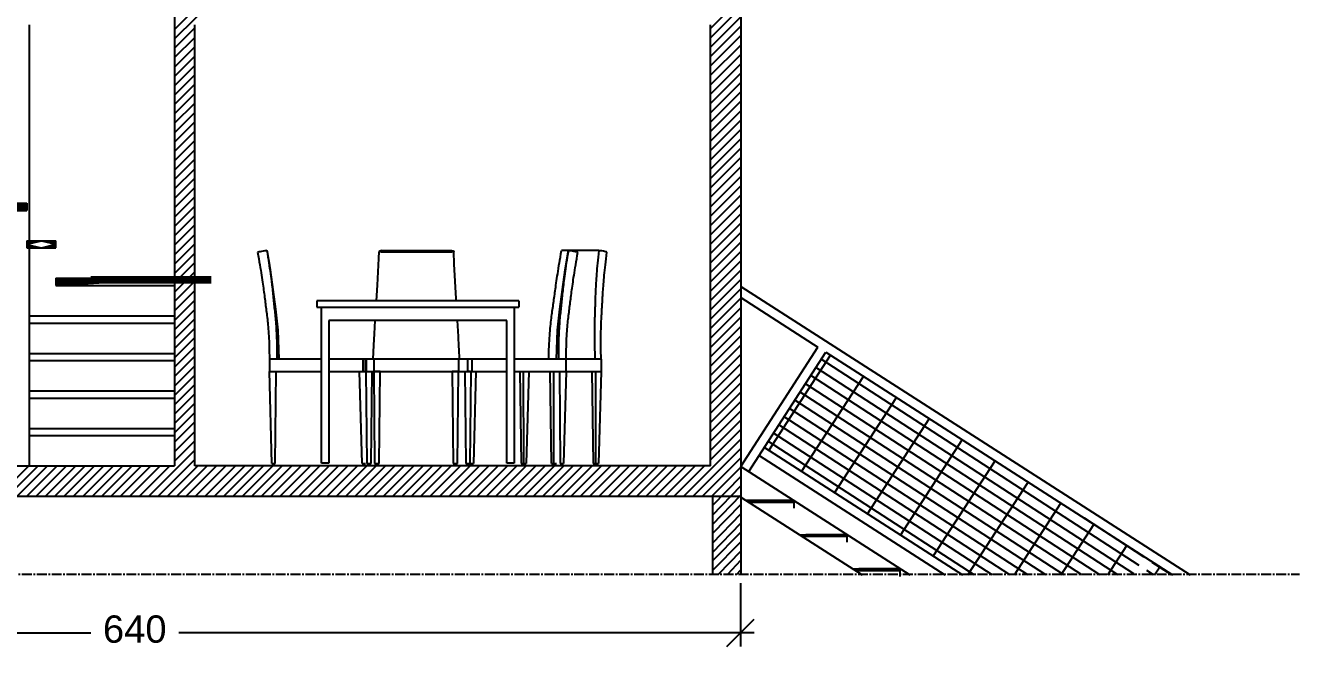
# Model space of a CAD drawing. Header units: inches. Extents: x 1683361338 to 1683364737, y 2652218797 to 2652228464.
# Drawn here: x 1683363810 to 1683364482, y 2652226541 to 2652226870 of the extents above; entities that cross this region are included whole.
import ezdxf

# ---------------------------------------------------------------- set-up
doc = ezdxf.new("R2010")
doc.units = ezdxf.units.IN
doc.header["$MEASUREMENT"] = 0
doc.linetypes.add('CENTER2', pattern=[1.125, 0.75, -0.125, 0.125, -0.125])
doc.layers.get('DEFPOINTS').update_dxf_attribs({"color": 210})
for name, color, linetype in [('A-ANNO-DIMS', 1, 'Continuous'), ('A-FLOR-STRS', 4, 'Continuous'), ('A-FURN', 5, 'Continuous'), ('A-SECT-MCUT', 7, 'Continuous'), ('A-WALL-FULL-INTR', 7, 'Continuous'), ('G-ANNO-NPLT', 210, 'Continuous'), ('scale prospetto', 122, 'Continuous')]:
    doc.layers.add(name, color=color, linetype=linetype)
doc.styles.add('ARIAL', font='Arial.ttf')
doc.dimstyles.new('TICK_36', dxfattribs={"dimtxt": 3.6, "dimasz": 3.6, "dimexe": 1.8, "dimexo": 1.2, "dimgap": 1.8, "dimtad": 0, "dimdec": 0, "dimzin": 0, "dimdsep": 46, "dimtxsty": 'ARIAL', "dimblk": 'OBLIQUE', "dimcen": 1.8, "dimdle": 1.8, "dimclrd": 256, "dimclrt": 256, "dimadec": 0, "dimazin": 0, "dimtfac": 1, "dimtdec": 0, "dimtmove": 1, "dimatfit": 3, "dimldrblk": 'OPEN90', "dimfxl": 1, "dimtfill": 1, "dimtolj": 1, "dimtzin": 0, "dimarcsym": 0})
pattern_1 = [(45, (0, 0), (-0.08838834764831845, 0.08838834764831845), [])]

# ---------------------------------------------------------------- blocks, each defined once
blk = doc.blocks.new('_Oblique')
at = {"color": 0, "linetype": 'ByBlock', "lineweight": -2}
blk.add_line((-0.5, -0.5), (0.5, 0.5), dxfattribs=at)
blk = doc.blocks.new('*D204')
at = {"layer": 'A-ANNO-DIMS', "color": 0, "lineweight": -2, "ltscale": 5, "transparency": 16777216}
for p, q in [((1683363547.032243, 2652226576.019233), (1683363547.032243, 2652226542.644754)), ((1683364187.05403, 2652226576.019232), (1683364187.05403, 2652226542.644754))]:
    blk.add_line(p, q, dxfattribs=at)
at = {"layer": 'A-ANNO-DIMS', "lineweight": -2, "ltscale": 5, "transparency": 16777216}
for p, q in [((1683363539.832243, 2652226549.844754), (1683363844.383092, 2652226549.844754)), ((1683364194.25403, 2652226549.844754), (1683363890.80492, 2652226549.844754))]:
    blk.add_line(p, q, dxfattribs=at)
at = {"layer": 'DEFPOINTS', "color": 0, "ltscale": 5, "transparency": 16777216}
for p in [(1683363547.032243, 2652226580.819233), (1683364187.05403, 2652226580.819232), (1683364187.05403, 2652226549.844754)]:
    blk.add_point(p, dxfattribs=at)
at = {"layer": 'A-ANNO-DIMS', "lineweight": -2, "ltscale": 5, "transparency": 16777216, "xscale": 14.4, "yscale": 14.4, "zscale": 14.4, "rotation": 180}
blk.add_blockref('_Oblique', (1683363547.032243, 2652226549.844754), dxfattribs=at)
at = {"layer": 'A-ANNO-DIMS', "lineweight": -2, "ltscale": 5, "transparency": 16777216, "xscale": 14.4, "yscale": 14.4, "zscale": 14.4}
blk.add_blockref('_Oblique', (1683364187.05403, 2652226549.844754), dxfattribs=at)
at = {"layer": 'A-ANNO-DIMS', "lineweight": 25, "ltscale": 5, "transparency": 16777216, "insert": (1683363867.594006, 2652226551.746066), "char_height": 14.4, "attachment_point": 5, "style": 'ARIAL', "bg_fill": 3, "box_fill_scale": 1.25, "bg_fill_color": 256, "bg_fill_true_color": 13158600, "bg_fill_transparency": 0}
blk.add_mtext('\\A1;640', dxfattribs=at)
blk = doc.blocks.new('_Open90')
at = {"color": 0, "linetype": 'ByBlock', "lineweight": -2}
for p, q in [((-0.5, 0.5), (0, 0)), ((0, 0), (-1, 0)), ((0, 0), (-0.5, -0.5))]:
    blk.add_line(p, q, dxfattribs=at)
blk = doc.blocks.new('fbdfbdf')
at = {"layer": 'scale prospetto', "linetype": 'Continuous'}
h = blk.add_hatch(dxfattribs=at)
h.set_pattern_fill('GRATE', color=256, scale=6.5, angle=123, style=0)
h.set_pattern_definition([(213, (1683392255.070795, 2652221100.063498), (2.809997021280652, -4.327015961493424), []), (302.9999999999999, (1683392255.070795, 2652221100.063498), (17.3080638459737, 11.23998808512261), [])])
h.paths.add_polyline_path([(1683362095.310606, 2652226580.819232), (1683362185.224155, 2652226580.819232), (1683362289.68768, 2652226647.974355), (1683362257.289835, 2652226698.371002), (1683362089.205172, 2652226590.316576)])
h.paths.add_polyline_path([(1683362074.431526, 2652226580.819232), (1683362089.366566, 2652226580.819232), (1683362084.999279, 2652226587.612788)])
at = {"layer": 'A-FLOR-STRS'}
blk.add_lwpolyline([(1683362243.149546, 2652226584.056791), (1683362239.840652, 2652226584.060466)], dxfattribs=at)
at = {"layer": 'scale prospetto', "linetype": 'Continuous'}
for p, q in [((1683362302.004936, 2652226733.060466), (1683362065.185238, 2652226580.819232)), ((1683362302.004936, 2652226727.116424), (1683362261.495728, 2652226701.07479)), ((1683362257.289835, 2652226698.371002), (1683362074.431526, 2652226580.819232)), ((1683362289.68768, 2652226647.974355), (1683362185.224155, 2652226580.819232)), ((1683362292.391468, 2652226643.768463), (1683362194.470443, 2652226580.819232)), ((1683362302.004936, 2652226638.060466), (1683362212.963017, 2652226580.819232)), ((1683362302.004936, 2652226621.892399), (1683362238.113344, 2652226580.819232)), ((1683362274.004936, 2652226619.060466), (1683362297.593723, 2652226619.056619)), ((1683362278.004936, 2652226620.060466), (1683362299.108005, 2652226620.030086)), ((1683362246.004936, 2652226601.060466), (1683362269.599708, 2652226601.060466)), ((1683362250.004936, 2652226602.060466), (1683362267.840652, 2652226602.060466)), ((1683362218.004936, 2652226583.060466), (1683362241.599708, 2652226583.060466)), ((1683362222.004936, 2652226584.060466), (1683362239.840652, 2652226584.060466))]:
    blk.add_line(p, q, dxfattribs=at)
for points in [[(1683362302.004936, 2652226638.060466), (1683362261.495728, 2652226701.07479)], [(1683362297.799043, 2652226635.356678), (1683362257.289835, 2652226698.371002)], [(1683362274.004936, 2652226616.060466), (1683362274.004936, 2652226620.060466), (1683362278.004936, 2652226620.060466)], [(1683362246.004936, 2652226598.060466), (1683362246.004936, 2652226602.060466), (1683362250.004936, 2652226602.060466)], [(1683362271.129071, 2652226602.043629), (1683362267.840652, 2652226602.060466)], [(1683362218.004936, 2652226580.060466), (1683362218.004936, 2652226584.060466), (1683362222.004936, 2652226584.060466)]]:
    blk.add_lwpolyline(points, dxfattribs=at)

msp = doc.modelspace()

# ---------------------------------------------------------------- hatches: boundary and pattern name
at = {"layer": 'G-ANNO-NPLT', "ltscale": 11}
h = msp.add_hatch(dxfattribs=at)
h.set_pattern_fill('ANSI31', color=256, scale=27.99999940292615)
h.set_pattern_definition([(44.99999999999999, (17.02559792995453, 55.469910800457), (-2.474873681378545, 2.474873681378545), [])])
h.paths.add_polyline_path([(1683363739.321151, 2652226796.368584), (1683363739.321151, 2652226792.559062), (1683363795.45218, 2652226792.559062), (1683363795.45218, 2652226796.368584)])
h.paths.add_polyline_path([(1683363810.744547, 2652226772.749538), (1683363810.744547, 2652226776.559061), (1683363795.45218, 2652226776.559061), (1683363795.45218, 2652226772.749538)])
h.paths.add_polyline_path([(1683363810.744547, 2652226756.749552), (1683363810.744547, 2652226752.940029), (1683363826.036914, 2652226752.940029), (1683363826.036914, 2652226756.749552)])
h = msp.add_hatch(dxfattribs=at)
h.set_pattern_fill('ANSI31', color=256, scale=27.99999940292615)
h.set_pattern_definition([(44.99999999999999, (38.35893070697784, 55.469910800457), (-2.474873681378545, 2.474873681378545), [])])
h.paths.add_polyline_path([(1683363888.610812, 2652226733.130497), (1683363888.610812, 2652226736.940019), (1683363825.996987, 2652226736.940019), (1683363825.996987, 2652226733.130497)])
at = {"layer": 'G-ANNO-NPLT', "linetype": 'ByBlock', "ltscale": 11}
h = msp.add_hatch(dxfattribs=at)
h.set_pattern_fill('ANSI31', color=256)
h.set_pattern_definition(pattern_1)
h.paths.add_polyline_path([(1683363907.481377, 2652226738.026367), (1683363844.867551, 2652226738.026367), (1683363844.867551, 2652226734.216843), (1683363907.481377, 2652226734.216843)])
h = msp.add_hatch(dxfattribs=at)
h.set_pattern_fill('ANSI31', color=256)
h.set_pattern_definition(pattern_1)
h.paths.add_polyline_path([(1683363907.481377, 2652226738.026367), (1683363844.867551, 2652226738.026367), (1683363844.867551, 2652226734.216843), (1683363907.481377, 2652226734.216843)])

# ---------------------------------------------------------------- linework, layer by layer
at = {"linetype": 'ByBlock', "ltscale": 11}
msp.add_line((1683364171.950241, 2652226621.892399), (1683364187.321141, 2652226621.892399), dxfattribs=at)
at = {"layer": 'A-FURN', "linetype": 'ByBlock', "ltscale": 11}
for p, q in [((1683363812.167958, 2652226756.749552), (1683363812.167972, 2652226870.716181)), ((1683363810.744547, 2652226776.559061), (1683363810.744547, 2652226772.749538)), ((1683363810.744547, 2652226756.749552), (1683363810.744547, 2652226752.940029)), ((1683363826.036914, 2652226752.940029), (1683363826.036914, 2652226756.749552)), ((1683363812.167953, 2652226717.130496), (1683363812.167957, 2652226752.940029)), ((1683363825.996987, 2652226736.940019), (1683363888.610812, 2652226736.940019)), ((1683363825.996987, 2652226736.940019), (1683363825.996987, 2652226733.130497)), ((1683363825.996987, 2652226733.130497), (1683363888.610812, 2652226733.130497)), ((1683363966.079064, 2652226639.415168), (1683363966.079064, 2652226694.29494))]:
    msp.add_line(p, q, dxfattribs=at)
at = {"layer": 'A-FURN'}
for p, q in [((1683363933.724678, 2652226750.922743), (1683363933.007918, 2652226750.796359)), ((1683363934.513651, 2652226751.06186), (1683363933.724678, 2652226750.922743)), ((1683363937.433867, 2652226751.576773), (1683363936.832595, 2652226751.470753)), ((1683363997.698762, 2652226751.576772), (1683364034.696405, 2652226751.576772)), ((1683364034.696405, 2652226750.690337), (1683363997.698762, 2652226750.690337)), ((1683364035.64326, 2652226750.922743), (1683364035.252739, 2652226750.796359)), ((1683364035.844571, 2652226751.06186), (1683364035.643261, 2652226750.922743)), ((1683364112.341033, 2652226751.576773), (1683364092.621305, 2652226751.576773)), ((1683364096.881795, 2652226751.470753), (1683364096.280524, 2652226751.576773)), ((1683364097.598562, 2652226751.344368), (1683364096.881799, 2652226751.470751)), ((1683364098.387531, 2652226751.205251), (1683364097.598564, 2652226751.344367)), ((1683364113.146305, 2652226751.470751), (1683364112.341033, 2652226751.576773)), ((1683364113.960919, 2652226751.344368), (1683364113.146306, 2652226751.470751)), ((1683364114.73578, 2652226751.20525), (1683364113.960923, 2652226751.344367)), ((1683364115.423842, 2652226751.06186), (1683364114.735782, 2652226751.205249)), ((1683363939.173045, 2652226741.343425), (1683363939.062202, 2652226741.998835)), ((1683364070.078517, 2652226724.972211), (1683363963.635862, 2652226724.972211)), ((1683363963.635862, 2652226724.972211), (1683363963.635862, 2652226721.634392)), ((1683363963.635862, 2652226721.634392), (1683364070.078517, 2652226721.634392)), ((1683363966.079064, 2652226694.29494), (1683363966.079064, 2652226721.634392)), ((1683364067.635353, 2652226721.634392), (1683364067.635353, 2652226687.701751)), ((1683364070.078517, 2652226724.972211), (1683364070.078517, 2652226721.634392)), ((1683364063.787331, 2652226714.564679), (1683363969.927052, 2652226714.564638)), ((1683363969.927052, 2652226714.564638), (1683363969.927052, 2652226694.29494)), ((1683364063.787364, 2652226687.701751), (1683364063.787331, 2652226714.564679)), ((1683363943.181761, 2652226709.279658), (1683363943.172655, 2652226709.55512)), ((1683363938.597017, 2652226694.308497), (1683363938.597515, 2652226687.701751)), ((1683363941.213311, 2652226694.29494), (1683363938.597017, 2652226694.294744)), ((1683363966.079064, 2652226694.29494), (1683363941.213311, 2652226694.29494)), ((1683363943.677114, 2652226694.29494), (1683363943.578259, 2652226697.285375)), ((1683363988.069718, 2652226694.29494), (1683363969.927052, 2652226694.29494)), ((1683363969.927052, 2652226694.29494), (1683363969.927052, 2652226639.415168)), ((1683363988.417104, 2652226694.29494), (1683363988.069718, 2652226694.29494)), ((1683363988.069718, 2652226687.701751), (1683363988.069718, 2652226694.29494)), ((1683363988.755837, 2652226694.29494), (1683363988.417104, 2652226694.29494)), ((1683363989.065724, 2652226694.29494), (1683363988.755839, 2652226694.29494)), ((1683363989.328291, 2652226694.29494), (1683363989.065725, 2652226694.29494)), ((1683363989.28449, 2652226687.70175), (1683363989.28449, 2652226694.29494)), ((1683363989.290247, 2652226694.29494), (1683363989.286075, 2652226694.29494)), ((1683363993.261009, 2652226694.29494), (1683363989.290247, 2652226694.29494)), ((1683363989.527885, 2652226694.29494), (1683363989.328292, 2652226694.29494)), ((1683363989.652608, 2652226694.29494), (1683363989.527886, 2652226694.29494)), ((1683363989.695026, 2652226694.29494), (1683363989.652608, 2652226694.29494)), ((1683363989.695026, 2652226694.29494), (1683363989.695026, 2652226687.701751)), ((1683363993.618423, 2652226694.29494), (1683363993.261009, 2652226694.29494)), ((1683363993.375023, 2652226694.29494), (1683363993.369674, 2652226694.29494)), ((1683363993.625979, 2652226694.29494), (1683363993.618423, 2652226694.29494)), ((1683363993.618423, 2652226694.29494), (1683363993.618423, 2652226694.142085)), ((1683363993.618423, 2652226694.142066), (1683363993.618423, 2652226687.70175)), ((1683364038.335178, 2652226694.29494), (1683363993.626179, 2652226694.29494)), ((1683364045.294971, 2652226694.29494), (1683364038.342108, 2652226694.29494)), ((1683364038.342108, 2652226694.29494), (1683364038.342108, 2652226687.70175)), ((1683364043.28511, 2652226687.701751), (1683364043.28511, 2652226694.29494)), ((1683364043.356179, 2652226694.29494), (1683364043.285755, 2652226694.29494)), ((1683364043.504099, 2652226694.29494), (1683364043.35618, 2652226694.29494)), ((1683364044.019365, 2652226694.29494), (1683364043.504099, 2652226694.29494)), ((1683364044.061782, 2652226694.29494), (1683364044.019364, 2652226694.29494)), ((1683364044.186504, 2652226694.29494), (1683364044.061782, 2652226694.29494)), ((1683364044.386098, 2652226694.29494), (1683364044.186505, 2652226694.29494)), ((1683364044.648665, 2652226694.29494), (1683364044.386099, 2652226694.29494)), ((1683364044.958551, 2652226694.29494), (1683364044.648666, 2652226694.29494)), ((1683364045.297286, 2652226694.29494), (1683364044.958552, 2652226694.29494)), ((1683364045.301992, 2652226694.29494), (1683364045.294973, 2652226694.29494)), ((1683364045.644672, 2652226694.29494), (1683364045.297286, 2652226694.29494)), ((1683364045.309415, 2652226694.29494), (1683364045.309415, 2652226687.70175)), ((1683364063.787364, 2652226694.29494), (1683364045.644672, 2652226694.29494)), ((1683364092.341954, 2652226694.29494), (1683364067.635353, 2652226694.29494)), ((1683364094.483221, 2652226694.29494), (1683364092.341954, 2652226694.29494)), ((1683364095.116875, 2652226694.29494), (1683364094.483221, 2652226694.29494)), ((1683364095.116875, 2652226687.701751), (1683364095.117374, 2652226694.308497)), ((1683364110.297741, 2652226694.29494), (1683364095.119097, 2652226694.29494)), ((1683364113.531271, 2652226694.29494), (1683364110.299168, 2652226694.29494)), ((1683364113.531271, 2652226694.29494), (1683364113.531271, 2652226687.701751)), ((1683363938.597515, 2652226687.701751), (1683363966.079064, 2652226687.701751)), ((1683363939.966582, 2652226639.142344), (1683363938.597515, 2652226687.701751)), ((1683363941.681534, 2652226639.142344), (1683363942.11411, 2652226687.701751)), ((1683363969.927052, 2652226687.701751), (1683363986.178431, 2652226687.701751)), ((1683363987.547498, 2652226639.142344), (1683363986.178431, 2652226687.701751)), ((1683363986.179484, 2652226687.701751), (1683363988.069718, 2652226687.701751)), ((1683363988.069718, 2652226687.701751), (1683363988.417104, 2652226687.701751)), ((1683363988.417104, 2652226687.701751), (1683363988.755837, 2652226687.701751)), ((1683363988.755839, 2652226687.701751), (1683363989.065724, 2652226687.701751)), ((1683363989.695026, 2652226687.701751), (1683363989.065725, 2652226687.701751)), ((1683363989.286075, 2652226687.70175), (1683363989.290247, 2652226687.70175)), ((1683363989.290247, 2652226687.70175), (1683363993.618423, 2652226687.70175)), ((1683363989.490074, 2652226687.70175), (1683363989.997114, 2652226639.142344)), ((1683363992.300957, 2652226639.142344), (1683363992.889681, 2652226687.70175)), ((1683363993.618423, 2652226687.70175), (1683364038.342108, 2652226687.70175)), ((1683363993.618423, 2652226687.70175), (1683363994.125463, 2652226639.142344)), ((1683363997.01803, 2652226687.70175), (1683363993.618423, 2652226687.70175)), ((1683363996.429307, 2652226639.142344), (1683363997.01803, 2652226687.70175)), ((1683364038.342108, 2652226687.70175), (1683364034.942502, 2652226687.70175)), ((1683364034.942502, 2652226687.70175), (1683364035.531225, 2652226639.142344)), ((1683364037.835068, 2652226639.142344), (1683364038.342108, 2652226687.70175)), ((1683364038.342108, 2652226687.70175), (1683364045.02917, 2652226687.70175)), ((1683364041.629711, 2652226687.70175), (1683364042.218435, 2652226639.142344)), ((1683364043.504097, 2652226687.701751), (1683364042.894889, 2652226687.701751)), ((1683364043.504099, 2652226687.701751), (1683364044.019364, 2652226687.701751)), ((1683364044.019364, 2652226687.701751), (1683364043.504099, 2652226687.701751)), ((1683364044.648665, 2652226687.701751), (1683364044.019364, 2652226687.701751)), ((1683364044.522278, 2652226639.142344), (1683364045.029318, 2652226687.70175)), ((1683364044.648666, 2652226687.701751), (1683364044.958551, 2652226687.701751)), ((1683364044.958552, 2652226687.701751), (1683364045.297286, 2652226687.701751)), ((1683364045.029318, 2652226687.70175), (1683364045.294971, 2652226687.70175)), ((1683364045.294973, 2652226687.70175), (1683364045.301992, 2652226687.70175)), ((1683364045.297286, 2652226687.701751), (1683364045.644672, 2652226687.701751)), ((1683364045.644672, 2652226687.701751), (1683364047.534906, 2652226687.701751)), ((1683364047.535959, 2652226687.701751), (1683364046.166892, 2652226639.142344)), ((1683364047.535959, 2652226687.701751), (1683364063.787364, 2652226687.701751)), ((1683364063.787364, 2652226639.415168), (1683364063.787343, 2652226687.701751)), ((1683364067.635353, 2652226687.70175), (1683364095.116875, 2652226687.701751)), ((1683364067.635353, 2652226687.701751), (1683364067.635353, 2652226639.415168)), ((1683364070.685293, 2652226687.701751), (1683364071.365091, 2652226639.142344)), ((1683364072.497282, 2652226687.701751), (1683364072.593039, 2652226639.142344)), ((1683364075.472727, 2652226687.701751), (1683364074.044086, 2652226639.142344)), ((1683364087.354382, 2652226639.142344), (1683364086.718121, 2652226687.701751)), ((1683364088.582329, 2652226639.142344), (1683364088.53011, 2652226687.701751)), ((1683364091.60028, 2652226687.701751), (1683364092.032856, 2652226639.142344)), ((1683364095.116875, 2652226687.701751), (1683364093.747808, 2652226639.142344)), ((1683364095.116875, 2652226687.701751), (1683364113.531271, 2652226687.701751)), ((1683364108.743837, 2652226687.701751), (1683364109.423635, 2652226639.142344)), ((1683364110.555825, 2652226687.701751), (1683364110.651582, 2652226639.142344)), ((1683364113.531271, 2652226687.701751), (1683364112.102629, 2652226639.142344)), ((1683363939.966582, 2652226639.142344), (1683363941.681534, 2652226639.142344)), ((1683363969.927052, 2652226639.415168), (1683363966.079064, 2652226639.415168)), ((1683363987.547498, 2652226639.142344), (1683363989.26245, 2652226639.142344)), ((1683363989.997114, 2652226639.142344), (1683363992.300957, 2652226639.142344)), ((1683363994.125463, 2652226639.142344), (1683363996.429307, 2652226639.142344)), ((1683364035.531225, 2652226639.142344), (1683364037.835068, 2652226639.142344)), ((1683364042.218435, 2652226639.142344), (1683364044.522278, 2652226639.142344)), ((1683364043.53115, 2652226639.142344), (1683364044.45194, 2652226639.142344)), ((1683364044.45194, 2652226639.142344), (1683364046.166892, 2652226639.142344)), ((1683364046.166892, 2652226639.142344), (1683364046.210145, 2652226639.142344)), ((1683364067.635353, 2652226639.415168), (1683364063.787364, 2652226639.415168)), ((1683364071.365091, 2652226639.142344), (1683364072.593039, 2652226639.142344)), ((1683364072.593039, 2652226639.142344), (1683364074.044086, 2652226639.142344)), ((1683364087.354382, 2652226639.142344), (1683364088.582329, 2652226639.142344)), ((1683364088.582329, 2652226639.142344), (1683364090.033376, 2652226639.142344)), ((1683364092.032856, 2652226639.142344), (1683364093.747808, 2652226639.142344)), ((1683364109.423635, 2652226639.142344), (1683364110.651582, 2652226639.142344)), ((1683364110.651582, 2652226639.142344), (1683364112.102629, 2652226639.142344))]:
    msp.add_line(p, q, dxfattribs=at)
at = {"layer": 'A-FURN', "lineweight": 25}
for p in [(1683363997.698762, 2652226751.576772), (1683363997.698762, 2652226750.690337)]:
    msp.add_line(p, (1683363996.524961, 2652226751.137104), dxfattribs=at)
at = {"layer": 'A-FURN'}
for points in [[(1683363795.45218, 2652226776.559061), (1683363810.744547, 2652226776.559061)], [(1683363795.45218, 2652226772.749538), (1683363810.744547, 2652226772.749538)], [(1683363810.744547, 2652226756.749552), (1683363826.036914, 2652226756.749552)], [(1683363810.744547, 2652226752.940029), (1683363826.036914, 2652226752.940029)], [(1683363933.007915, 2652226750.796359), (1683363932.406639, 2652226750.690337)], [(1683363936.115826, 2652226751.344367), (1683363935.326855, 2652226751.20525), (1683363934.513653, 2652226751.06186)], [(1683363936.832591, 2652226751.470751), (1683363936.115828, 2652226751.344368)], [(1683363938.786258, 2652226743.630473), (1683363937.601298, 2652226750.637067), (1683363937.434191, 2652226751.574958)], [(1683363943.677114, 2652226694.29494), (1683363943.172655, 2652226709.55512), (1683363942.020646, 2652226720.662179), (1683363939.173045, 2652226741.343425), (1683363937.601298, 2652226750.637067), (1683363937.434191, 2652226751.574958)], [(1683363995.140022, 2652226724.972211), (1683363995.69939, 2652226733.308577), (1683363996.380977, 2652226747.28693), (1683363996.524961, 2652226751.137104)], [(1683364034.696405, 2652226751.576772), (1683364035.252737, 2652226751.470751), (1683364035.64326, 2652226751.344367), (1683364035.844571, 2652226751.205249), (1683364035.844574, 2652226751.061863)], [(1683364035.252737, 2652226750.796358), (1683364034.696405, 2652226750.690337)], [(1683364037.112758, 2652226724.972211), (1683364037.034399, 2652226726.248971), (1683364036.103376, 2652226744.429274), (1683364035.873774, 2652226751.025189), (1683364035.870219, 2652226751.136726)], [(1683364090.037275, 2652226694.29494), (1683364090.541735, 2652226709.55512), (1683364091.693743, 2652226720.662179), (1683364094.541345, 2652226741.343425), (1683364096.113091, 2652226750.637067), (1683364096.280199, 2652226751.574958)], [(1683364099.200737, 2652226751.06186), (1683364098.387535, 2652226751.20525)], [(1683364099.989712, 2652226750.922743), (1683364099.200739, 2652226751.06186)], [(1683364100.706472, 2652226750.796359), (1683364099.989712, 2652226750.922743)], [(1683364101.30775, 2652226750.690337), (1683364100.706475, 2652226750.796359)], [(1683364115.984107, 2652226750.922743), (1683364115.423845, 2652226751.06186)], [(1683364116.594648, 2652226750.690337), (1683364116.382424, 2652226750.796359), (1683364115.984108, 2652226750.922743)], [(1683363812.167953, 2652226717.130496), (1683363888.610812, 2652226717.130496)], [(1683363812.167953, 2652226713.320973), (1683363888.610812, 2652226713.320973)], [(1683363812.167975, 2652226637.892398), (1683363812.167975, 2652226717.130496)], [(1683363993.261009, 2652226694.29494), (1683363993.657953, 2652226701.565544), (1683363993.980557, 2652226707.692511), (1683363994.441676, 2652226714.564648)], [(1683364038.565989, 2652226700.945523), (1683364038.264262, 2652226706.209805), (1683364037.7515, 2652226714.564668)], [(1683363812.167953, 2652226697.320973), (1683363888.600583, 2652226697.320973)], [(1683363812.167953, 2652226693.51145), (1683363888.610812, 2652226693.51145)], [(1683363812.167953, 2652226677.51145), (1683363888.610812, 2652226677.51145)], [(1683363812.167953, 2652226673.701926), (1683363888.610812, 2652226673.701926)], [(1683363812.167991, 2652226657.70193), (1683363888.610812, 2652226657.70193)], [(1683363812.167991, 2652226653.892406), (1683363888.610812, 2652226653.892406)]]:
    msp.add_lwpolyline(points, dxfattribs=at)
for points, knots in [([(1683363932.406639, 2652226750.690337), (1683363933.265855, 2652226745.894099), (1683363934.577276, 2652226737.995929), (1683363935.5674, 2652226730.916955), (1683363936.190975, 2652226726.054593), (1683363936.631209, 2652226722.575752), (1683363937.093367, 2652226719.091834), (1683363937.541665, 2652226715.425831), (1683363937.949233, 2652226711.339753), (1683363938.28647, 2652226706.612425), (1683363938.520572, 2652226701.065693), (1683363938.589289, 2652226696.680198), (1683363938.597017, 2652226694.308497)], [0, 0, 0, 0, 0.1666666666666667, 0.3333333333333333, 0.4166666666666666, 0.5, 0.5833333333333334, 0.6666666666666666, 0.75, 0.8333333333333334, 0.9166666666666666, 0.9980990367463827, 0.9980990367463827, 0.9980990367463827, 0.9980990367463827]), ([(1683364095.117374, 2652226694.308497), (1683364095.133008, 2652226699.107244), (1683364095.380391, 2652226707.076437), (1683364096.023355, 2652226714.203813), (1683364096.621011, 2652226719.091839), (1683364097.083182, 2652226722.575741), (1683364097.523422, 2652226726.05463), (1683364097.991066, 2652226729.701228), (1683364098.543152, 2652226733.749057), (1683364099.234469, 2652226738.414945), (1683364100.120637, 2652226743.919225), (1683364100.878143, 2652226748.292218), (1683364101.30775, 2652226750.690337)], [-0.9980990367463827, -0.9980990367463827, -0.9980990367463827, -0.9980990367463827, -0.8333333333333334, -0.6666666666666666, -0.5833333333333334, -0.5, -0.4166666666666667, -0.3333333333333333, -0.25, -0.1666666666666667, -0.08333333333333333, 0, 0, 0, 0]), ([(1683364113.43239, 2652226700.843424), (1683364113.419738, 2652226702.886014), (1683364113.438163, 2652226708.475779), (1683364113.63373, 2652226714.203813), (1683364113.897769, 2652226719.091839), (1683364114.107584, 2652226722.575741), (1683364114.298843, 2652226726.05463), (1683364114.513289, 2652226729.701228), (1683364114.799182, 2652226733.749057), (1683364115.202882, 2652226738.414945), (1683364115.771447, 2652226743.919225), (1683364116.291561, 2652226748.292218), (1683364116.594648, 2652226750.690337)], [0.08333333920017359, 0.08333333920017359, 0.08333333920017359, 0.08333333920017359, 0.1666666666666667, 0.3333333333333333, 0.4166666666666666, 0.5, 0.5833333333333334, 0.6666666666666666, 0.75, 0.8333333333333334, 0.9166666666666666, 1, 1, 1, 1]), ([(1683363940.836584, 2652226726.648355), (1683363940.712894, 2652226727.840941), (1683363940.434727, 2652226730.38266), (1683363940.175902, 2652226732.876248), (1683363940.005897, 2652226734.300144)], [-0.416666645455772, -0.416666645455772, -0.416666645455772, -0.416666645455772, -0.3333333333333333, -0.25, -0.25, -0.25, -0.25]), ([(1683364085.924045, 2652226694.308099), (1683364085.968502, 2652226696.711123), (1683364086.10392, 2652226701.164823), (1683364086.421247, 2652226706.83119), (1683364086.829937, 2652226711.687723), (1683364087.300679, 2652226715.894716), (1683364087.804645, 2652226719.649959), (1683364088.314011, 2652226723.150512), (1683364088.795702, 2652226726.590161), (1683364089.331497, 2652226730.378961), (1683364089.675281, 2652226732.871493), (1683364089.881783, 2652226734.296181)], [-0.9981274981316378, -0.9981274981316378, -0.9981274981316378, -0.9981274981316378, -0.9166666666666666, -0.8333333333333334, -0.75, -0.6666666666666666, -0.5833333333333334, -0.5, -0.4166666666666666, -0.3333333333333333, -0.25, -0.25, -0.25, -0.25]), ([(1683364093.759421, 2652226734.516083), (1683364093.57729, 2652226733.040772), (1683364093.260243, 2652226730.300558), (1683364093.001533, 2652226727.840621), (1683364092.877806, 2652226726.648355)], [0.25, 0.25, 0.25, 0.25, 0.3333333333333333, 0.4166666454557715, 0.4166666454557715, 0.4166666454557715, 0.4166666454557715]), ([(1683364110.810958, 2652226734.514321), (1683364110.723868, 2652226733.038868), (1683364110.589645, 2652226730.298315), (1683364110.462316, 2652226726.608355), (1683364110.363657, 2652226723.142854), (1683364110.244839, 2652226719.643429), (1683364110.126858, 2652226715.906728), (1683364110.053126, 2652226711.624689), (1683364110.019094, 2652226708.576805), (1683364110.041314, 2652226706.686878)], [0.2500000487292795, 0.2500000487292795, 0.2500000487292795, 0.2500000487292795, 0.3333333333333333, 0.4166666666666666, 0.5, 0.5833333333333334, 0.6666666666666666, 0.75, 0.8333333187881515, 0.8333333187881515, 0.8333333187881515, 0.8333333187881515])]:
    msp.add_open_spline(points, degree=3, knots=knots, dxfattribs=at)
for points in [[(1683363938.506398, 2652226744.908866), (1683363938.19361, 2652226746.944548), (1683363937.839113, 2652226749.155448), (1683363937.433867, 2652226751.576773)], [(1683364091.526321, 2652226744.908866), (1683364091.853476, 2652226746.944548), (1683364092.21592, 2652226749.155448), (1683364092.621305, 2652226751.576773)], [(1683364096.280524, 2652226751.576773), (1683364095.875277, 2652226749.155448), (1683364095.520781, 2652226746.944548), (1683364095.207993, 2652226744.908866)], [(1683364112.341033, 2652226751.576773), (1683364112.065148, 2652226749.155202), (1683364111.832207, 2652226746.944069), (1683364111.634557, 2652226744.908175)], [(1683363939.328678, 2652226739.292274), (1683363939.090265, 2652226741.01272), (1683363938.772956, 2652226743.066003), (1683363938.437054, 2652226745.198094)], [(1683364090.643078, 2652226739.292274), (1683364090.907303, 2652226741.01272), (1683364091.238282, 2652226743.066003), (1683364091.584994, 2652226745.198094)], [(1683364095.207992, 2652226744.908862), (1683364094.895204, 2652226742.873181), (1683364094.624129, 2652226741.012708), (1683364094.385712, 2652226739.292274)], [(1683364111.634557, 2652226744.908172), (1683364111.436908, 2652226742.872275), (1683364111.274554, 2652226741.011606), (1683364111.139836, 2652226739.290992)], [(1683363939.954968, 2652226734.516085), (1683363939.772838, 2652226735.991394), (1683363939.594897, 2652226737.455012), (1683363939.328679, 2652226739.292269)], [(1683364089.925665, 2652226734.516085), (1683364090.142268, 2652226735.991394), (1683364090.355327, 2652226737.455012), (1683364090.643078, 2652226739.292269)], [(1683364094.385711, 2652226739.292269), (1683364094.147299, 2652226737.571825), (1683364093.941543, 2652226735.991436), (1683364093.759408, 2652226734.516149)], [(1683364111.139836, 2652226739.290992), (1683364111.005121, 2652226737.570368), (1683364110.898041, 2652226735.989821), (1683364110.810947, 2652226734.514388)], [(1683363941.942824, 2652226715.819425), (1683363941.824638, 2652226717.146698), (1683363941.57547, 2652226719.649366), (1683363941.194582, 2652226723.152236), (1683363940.96389, 2652226725.439986), (1683363940.836584, 2652226726.648354)], [(1683364092.877806, 2652226726.648354), (1683364092.754116, 2652226725.455766), (1683364092.517876, 2652226723.14687), (1683364092.140257, 2652226719.644481), (1683364091.887918, 2652226717.161674), (1683364091.771566, 2652226715.819425)], [(1683363942.271902, 2652226711.579465), (1683363942.172554, 2652226713.089992), (1683363942.060943, 2652226714.492402), (1683363941.942824, 2652226715.819425)], [(1683364091.771566, 2652226715.819425), (1683364091.653382, 2652226714.492156), (1683364091.547325, 2652226713.046496), (1683364091.442488, 2652226711.579465)], [(1683363942.52802, 2652226706.689092), (1683363942.458401, 2652226708.450051), (1683363942.371269, 2652226710.068884), (1683363942.271902, 2652226711.579464)], [(1683363942.679047, 2652226700.945523), (1683363942.649726, 2652226703.0251), (1683363942.597633, 2652226704.928141), (1683363942.52802, 2652226706.689091)], [(1683364091.18637, 2652226706.689091), (1683364091.116758, 2652226704.928186), (1683364091.090036, 2652226702.831225), (1683364091.073385, 2652226700.654594)], [(1683364091.442488, 2652226711.579464), (1683364091.343138, 2652226710.068926), (1683364091.240819, 2652226708.567804), (1683364091.18637, 2652226706.689092)], [(1683364110.041314, 2652226706.686877), (1683364110.049449, 2652226704.926301), (1683364110.093866, 2652226702.829708), (1683364110.146803, 2652226700.653454)], [(1683363942.694954, 2652226694.308099), (1683363942.714618, 2652226696.711123), (1683363942.707711, 2652226698.912672), (1683363942.679047, 2652226700.945523)], [(1683364038.909865, 2652226694.308098), (1683364038.79524, 2652226696.711122), (1683364038.680614, 2652226698.912673), (1683364038.565989, 2652226700.945523)], [(1683364091.073385, 2652226700.654594), (1683364091.006702, 2652226698.912852), (1683364091.00097, 2652226696.702066), (1683364091.019516, 2652226694.307487)], [(1683364110.114641, 2652226700.944563), (1683364110.155909, 2652226698.912075), (1683364110.216576, 2652226696.701677), (1683364110.297781, 2652226694.30749)], [(1683364113.531271, 2652226694.142067), (1683364113.476487, 2652226696.57891), (1683364113.445042, 2652226698.800834), (1683364113.43239, 2652226700.843423)]]:
    msp.add_open_spline(points, degree=3, dxfattribs=at)
at = {"layer": 'A-SECT-MCUT', "linetype": 'ByBlock', "ltscale": 11}
for p, q in [((1683364187.321141, 2652227203.067051), (1683364187.321141, 2652226621.892399)), ((1683363888.610812, 2652227166.859737), (1683363888.610812, 2652226637.892398)), ((1683363899.322292, 2652226637.892484), (1683363899.322292, 2652226870.716181)), ((1683364171.321141, 2652226637.892398), (1683363899.322292, 2652226637.892484)), ((1683363561.810124, 2652226621.892399), (1683364172.21324, 2652226621.892399))]:
    msp.add_line(p, q, dxfattribs=at)
at = {"layer": 'A-SECT-MCUT'}
msp.add_line((1683364171.321141, 2652226637.892398), (1683364171.321141, 2652226870.716181), dxfattribs=at)
msp.add_lwpolyline([(1683363739.321151, 2652226637.892398), (1683363888.610812, 2652226637.892398)], dxfattribs=at)
at = {"layer": 'G-ANNO-NPLT', "linetype": 'Continuous', "ltscale": 11}
for p, q in [((1683363888.610812, 2652226868.175938), (1683363907.151054, 2652226886.71618)), ((1683363888.610812, 2652226863.226191), (1683363912.100801, 2652226886.71618)), ((1683364171.321132, 2652226868.750658), (1683364187.321141, 2652226884.750667)), ((1683364171.321129, 2652226858.851161), (1683364187.321141, 2652226874.851172)), ((1683364171.32113, 2652226863.800909), (1683364187.321141, 2652226879.80092)), ((1683363888.610813, 2652226858.276443), (1683363899.322293, 2652226868.987924)), ((1683364171.321127, 2652226853.901411), (1683364187.321141, 2652226869.901425)), ((1683363888.610813, 2652226853.326696), (1683363899.322292, 2652226864.038177)), ((1683364171.321126, 2652226848.951663), (1683364187.321141, 2652226864.951678)), ((1683363888.610812, 2652226848.376949), (1683363899.322293, 2652226859.088429)), ((1683363888.610813, 2652226843.427201), (1683363899.322293, 2652226854.138681)), ((1683364171.321122, 2652226839.052165), (1683364187.321141, 2652226855.052183)), ((1683364171.321124, 2652226844.001914), (1683364187.321141, 2652226860.00193)), ((1683363888.610813, 2652226838.477454), (1683363899.322292, 2652226849.188934)), ((1683364171.321121, 2652226834.102416), (1683364187.321141, 2652226850.102435)), ((1683363888.610812, 2652226833.527707), (1683363899.322292, 2652226844.239187)), ((1683364171.321119, 2652226829.152667), (1683364187.321141, 2652226845.152689)), ((1683363888.610812, 2652226828.57796), (1683363899.322292, 2652226839.28944)), ((1683363888.610812, 2652226823.628212), (1683363899.322292, 2652226834.339692)), ((1683364171.321116, 2652226819.253169), (1683364187.321141, 2652226835.253194)), ((1683364171.321118, 2652226824.202918), (1683364187.321141, 2652226840.202941)), ((1683363888.610812, 2652226818.678464), (1683363899.322292, 2652226829.389945)), ((1683364171.321115, 2652226814.30342), (1683364187.321141, 2652226830.303446)), ((1683363888.610812, 2652226813.728717), (1683363899.322293, 2652226824.440197)), ((1683364171.321113, 2652226809.353671), (1683364187.321141, 2652226825.353699)), ((1683363888.610812, 2652226808.77897), (1683363899.322292, 2652226819.49045)), ((1683363888.610813, 2652226803.829223), (1683363899.322293, 2652226814.540703)), ((1683364171.32111, 2652226799.454173), (1683364187.321141, 2652226815.454204)), ((1683364171.321111, 2652226804.403922), (1683364187.321141, 2652226820.403952)), ((1683363888.610812, 2652226798.879475), (1683363899.322293, 2652226809.590955)), ((1683364171.321108, 2652226794.504424), (1683364187.321141, 2652226810.504457)), ((1683363888.610812, 2652226793.929729), (1683363899.322293, 2652226804.641208)), ((1683364171.321105, 2652226784.604926), (1683364187.321141, 2652226800.604962)), ((1683364171.321107, 2652226789.554676), (1683364187.321141, 2652226805.554709)), ((1683363888.610812, 2652226788.97998), (1683363899.322293, 2652226799.691461)), ((1683363888.610813, 2652226784.030233), (1683363899.322292, 2652226794.741713)), ((1683364171.321104, 2652226779.655178), (1683364187.321141, 2652226795.655214)), ((1683363888.610812, 2652226779.080486), (1683363899.322293, 2652226789.791966)), ((1683364171.321102, 2652226774.705429), (1683364187.321141, 2652226790.705467)), ((1683363888.610813, 2652226774.130738), (1683363899.322292, 2652226784.842218)), ((1683364171.321099, 2652226764.805931), (1683364187.321141, 2652226780.805973)), ((1683364171.3211, 2652226769.755679), (1683364187.321141, 2652226785.75572)), ((1683363888.610812, 2652226769.180991), (1683363899.322292, 2652226779.892471)), ((1683363888.610812, 2652226764.231244), (1683363899.322293, 2652226774.942724)), ((1683364171.321097, 2652226759.856182), (1683364187.321141, 2652226775.856225)), ((1683363888.610812, 2652226759.281496), (1683363899.322293, 2652226769.992976)), ((1683364171.321096, 2652226754.906433), (1683364187.321141, 2652226770.906478)), ((1683363888.610812, 2652226754.331749), (1683363899.322292, 2652226765.043229)), ((1683363888.610812, 2652226749.382001), (1683363899.322292, 2652226760.093482)), ((1683364171.321093, 2652226745.006935), (1683364187.321141, 2652226761.006983)), ((1683364171.321095, 2652226749.956684), (1683364187.321141, 2652226765.95673)), ((1683363888.610812, 2652226744.432254), (1683363899.322293, 2652226755.143734)), ((1683364171.321091, 2652226740.057186), (1683364187.321141, 2652226756.057236)), ((1683363888.610812, 2652226739.482506), (1683363899.322292, 2652226750.193987)), ((1683364171.32109, 2652226735.107437), (1683364187.321141, 2652226751.107489)), ((1683363888.610812, 2652226734.53276), (1683363899.322293, 2652226745.24424)), ((1683363888.610812, 2652226729.583012), (1683363899.322293, 2652226740.294492)), ((1683364171.321086, 2652226725.207939), (1683364187.321141, 2652226741.207994)), ((1683364171.321088, 2652226730.157688), (1683364187.321141, 2652226746.157741)), ((1683363888.610812, 2652226724.633265), (1683363899.322293, 2652226735.344745)), ((1683364171.321085, 2652226720.25819), (1683364187.321141, 2652226736.258246)), ((1683363888.610813, 2652226719.683517), (1683363899.322292, 2652226730.394998)), ((1683364171.321084, 2652226715.308441), (1683364187.321141, 2652226731.308499)), ((1683363888.610812, 2652226714.73377), (1683363899.322292, 2652226725.44525)), ((1683363888.610812, 2652226709.784023), (1683363899.322293, 2652226720.495503)), ((1683364171.32108, 2652226705.408944), (1683364187.321141, 2652226721.409004)), ((1683364171.321082, 2652226710.358693), (1683364187.321141, 2652226726.358752)), ((1683363888.610813, 2652226704.834275), (1683363899.322292, 2652226715.545755)), ((1683364171.321079, 2652226700.459195), (1683364187.321141, 2652226716.459256)), ((1683363888.610812, 2652226699.884528), (1683363899.322292, 2652226710.596008)), ((1683364171.321075, 2652226690.559697), (1683364187.321141, 2652226706.559762)), ((1683364171.321077, 2652226695.509445), (1683364187.321141, 2652226711.50951)), ((1683363888.610812, 2652226694.934781), (1683363899.322292, 2652226705.646261)), ((1683363888.610813, 2652226689.985033), (1683363899.322292, 2652226700.696513)), ((1683364171.321074, 2652226685.609948), (1683364187.321141, 2652226701.610015)), ((1683363888.610812, 2652226685.035285), (1683363899.322292, 2652226695.746766)), ((1683364171.321073, 2652226680.660199), (1683364187.321141, 2652226696.660267)), ((1683363888.610812, 2652226680.085538), (1683363899.322292, 2652226690.797019)), ((1683364171.321069, 2652226670.760701), (1683364187.321141, 2652226686.760773)), ((1683364171.321071, 2652226675.71045), (1683364187.321141, 2652226691.71052)), ((1683363888.610812, 2652226675.135791), (1683363899.322293, 2652226685.847271)), ((1683363888.610813, 2652226670.186044), (1683363899.322293, 2652226680.897524)), ((1683364171.321068, 2652226665.810952), (1683364187.321141, 2652226681.811026)), ((1683363888.610813, 2652226665.236297), (1683363899.322292, 2652226675.947776)), ((1683364171.321066, 2652226660.861203), (1683364187.321141, 2652226676.861278)), ((1683363888.610812, 2652226660.28655), (1683363899.322293, 2652226670.998029)), ((1683363888.610813, 2652226655.336802), (1683363899.322293, 2652226666.048282)), ((1683364171.321063, 2652226650.961705), (1683364187.321141, 2652226666.961783)), ((1683364171.321065, 2652226655.911454), (1683364187.321141, 2652226671.91153)), ((1683363888.610813, 2652226650.387054), (1683363899.322292, 2652226661.098534)), ((1683364171.321062, 2652226646.011956), (1683364187.321141, 2652226662.012035)), ((1683363888.610812, 2652226645.437307), (1683363899.322293, 2652226656.148787)), ((1683364171.32106, 2652226641.062208), (1683364187.321141, 2652226657.062288)), ((1683363874.965399, 2652226621.892399), (1683363899.322292, 2652226646.249292)), ((1683363888.610812, 2652226640.487559), (1683363899.322292, 2652226651.199039)), ((1683364157.100999, 2652226621.892399), (1683364187.321141, 2652226652.112541)), ((1683364162.050746, 2652226621.892399), (1683364187.321141, 2652226647.162794)), ((1683363879.915146, 2652226621.892399), (1683363899.322292, 2652226641.299545)), ((1683364167.000494, 2652226621.892399), (1683364187.321141, 2652226642.213047)), ((1683363795.769441, 2652226621.892399), (1683363811.769441, 2652226637.892398)), ((1683363800.719188, 2652226621.892399), (1683363816.719188, 2652226637.892398)), ((1683363805.668936, 2652226621.892399), (1683363821.668935, 2652226637.892398)), ((1683363810.618683, 2652226621.892399), (1683363826.618682, 2652226637.892398)), ((1683363815.568431, 2652226621.892399), (1683363831.56843, 2652226637.892398)), ((1683363820.518178, 2652226621.892399), (1683363836.518178, 2652226637.892398)), ((1683363825.467925, 2652226621.892398), (1683363841.467925, 2652226637.892398)), ((1683363830.417672, 2652226621.892399), (1683363846.417672, 2652226637.892398)), ((1683363835.36742, 2652226621.892399), (1683363851.367419, 2652226637.892399)), ((1683363840.317167, 2652226621.892399), (1683363856.317167, 2652226637.892398)), ((1683363845.266915, 2652226621.892399), (1683363861.266914, 2652226637.892398)), ((1683363850.216662, 2652226621.892399), (1683363866.216662, 2652226637.892399)), ((1683363855.166409, 2652226621.892399), (1683363871.166409, 2652226637.892398)), ((1683363860.116157, 2652226621.892399), (1683363876.116157, 2652226637.892398)), ((1683363865.065904, 2652226621.892399), (1683363881.065903, 2652226637.892398)), ((1683363870.015651, 2652226621.892399), (1683363886.015651, 2652226637.892399)), ((1683363884.864893, 2652226621.892399), (1683363900.864979, 2652226637.892484)), ((1683363889.814641, 2652226621.892398), (1683363905.814724, 2652226637.892482)), ((1683363894.764388, 2652226621.892399), (1683363910.76447, 2652226637.89248)), ((1683363899.714136, 2652226621.892399), (1683363915.714216, 2652226637.892479)), ((1683363904.663883, 2652226621.892399), (1683363920.663962, 2652226637.892477)), ((1683363909.61363, 2652226621.892399), (1683363925.613708, 2652226637.892476)), ((1683363914.563378, 2652226621.892399), (1683363930.563453, 2652226637.892474)), ((1683363919.513125, 2652226621.892399), (1683363935.513199, 2652226637.892473)), ((1683363924.462873, 2652226621.892399), (1683363940.462945, 2652226637.892471)), ((1683363929.41262, 2652226621.892399), (1683363945.412691, 2652226637.892469)), ((1683363934.362367, 2652226621.892399), (1683363950.362437, 2652226637.892468)), ((1683363939.312115, 2652226621.892399), (1683363955.312182, 2652226637.892467)), ((1683363944.261862, 2652226621.892398), (1683363960.261928, 2652226637.892465)), ((1683363949.211609, 2652226621.892399), (1683363965.211673, 2652226637.892463)), ((1683363954.161357, 2652226621.892399), (1683363970.16142, 2652226637.892462)), ((1683363959.111104, 2652226621.892398), (1683363975.111166, 2652226637.89246)), ((1683363964.060851, 2652226621.892399), (1683363980.060911, 2652226637.892459)), ((1683363969.010599, 2652226621.892399), (1683363985.010657, 2652226637.892457)), ((1683363973.960346, 2652226621.892399), (1683363989.960403, 2652226637.892455)), ((1683363978.910094, 2652226621.892399), (1683363994.910149, 2652226637.892454)), ((1683363983.859841, 2652226621.892399), (1683363999.859895, 2652226637.892453)), ((1683363988.809588, 2652226621.892399), (1683364004.80964, 2652226637.892451)), ((1683363993.759336, 2652226621.892398), (1683364009.759386, 2652226637.892449)), ((1683363998.709083, 2652226621.892399), (1683364014.709132, 2652226637.892448)), ((1683364003.65883, 2652226621.892399), (1683364019.658878, 2652226637.892446)), ((1683364008.608578, 2652226621.892399), (1683364024.608624, 2652226637.892445)), ((1683364013.558325, 2652226621.892398), (1683364029.55837, 2652226637.892443)), ((1683364018.508072, 2652226621.892399), (1683364034.508115, 2652226637.892442)), ((1683364023.45782, 2652226621.892399), (1683364039.457861, 2652226637.89244)), ((1683364028.407567, 2652226621.892399), (1683364044.407607, 2652226637.892438)), ((1683364033.357315, 2652226621.892399), (1683364049.357353, 2652226637.892437)), ((1683364038.307062, 2652226621.892399), (1683364054.307098, 2652226637.892435)), ((1683364043.256809, 2652226621.892399), (1683364059.256844, 2652226637.892434)), ((1683364048.206557, 2652226621.892399), (1683364064.20659, 2652226637.892432)), ((1683364053.156304, 2652226621.892399), (1683364069.156336, 2652226637.892431)), ((1683364058.106051, 2652226621.892399), (1683364074.106081, 2652226637.892428)), ((1683364063.055799, 2652226621.892399), (1683364079.055828, 2652226637.892427)), ((1683364068.005546, 2652226621.892399), (1683364084.005573, 2652226637.892426)), ((1683364072.955293, 2652226621.892399), (1683364088.955319, 2652226637.892425)), ((1683364077.905041, 2652226621.892398), (1683364093.905065, 2652226637.892422)), ((1683364082.854788, 2652226621.892399), (1683364098.854811, 2652226637.892421)), ((1683364087.804536, 2652226621.892399), (1683364103.804557, 2652226637.89242)), ((1683364092.754283, 2652226621.892399), (1683364108.754302, 2652226637.892418)), ((1683364097.70403, 2652226621.892399), (1683364113.704048, 2652226637.892416)), ((1683364102.653778, 2652226621.892399), (1683364118.653793, 2652226637.892415)), ((1683364107.603525, 2652226621.892399), (1683364123.60354, 2652226637.892414)), ((1683364112.553273, 2652226621.892399), (1683364128.553285, 2652226637.892411)), ((1683364117.50302, 2652226621.892399), (1683364133.503031, 2652226637.89241)), ((1683364122.452767, 2652226621.892399), (1683364138.452777, 2652226637.892409)), ((1683364127.402514, 2652226621.892399), (1683364143.402523, 2652226637.892407)), ((1683364132.352262, 2652226621.892399), (1683364148.352269, 2652226637.892406)), ((1683364137.302009, 2652226621.892399), (1683364153.302015, 2652226637.892404)), ((1683364142.251756, 2652226621.892399), (1683364158.25176, 2652226637.892403)), ((1683364147.201504, 2652226621.892398), (1683364163.201506, 2652226637.892401)), ((1683364152.151251, 2652226621.892399), (1683364168.151252, 2652226637.892399)), ((1683364171.950241, 2652226621.892399), (1683364187.321141, 2652226637.263299)), ((1683364172.21324, 2652226617.109563), (1683364187.321141, 2652226632.313552)), ((1683364172.21324, 2652226611.901413), (1683364187.321141, 2652226627.363804)), ((1683364172.21324, 2652226606.974786), (1683364187.321141, 2652226622.414057)), ((1683364172.213227, 2652226602.329683), (1683364187.321127, 2652226617.533672)), ((1683364172.213227, 2652226597.121533), (1683364187.321128, 2652226612.583924)), ((1683364172.213227, 2652226592.194906), (1683364187.321128, 2652226607.634177)), ((1683364172.21324, 2652226587.844499), (1683364187.174828, 2652226602.894588))]:
    msp.add_line(p, q, dxfattribs=at)

# ---------------------------------------------------------------- dimensions: what is measured, and where the dimension line sits
at = {"layer": 'A-ANNO-DIMS', "lineweight": 25, "ltscale": 5}
dim = msp.add_linear_dim(base=(1683364187.05403, 2652226549.844754), p1=(1683363547.032243, 2652226580.819233), p2=(1683364187.05403, 2652226580.819232), dimstyle='TICK_36', override={"dimscale": 4}, dxfattribs=at)
dim.commit()
dim.dimension.update_dxf_attribs({"geometry": '*D204', "text_midpoint": (1683363867.594006, 2652226551.746066), "dimtype": 160})

# ---------------------------------------------------------------- next in the draw order: linework, layer by layer
at = {"linetype": 'ByBlock', "ltscale": 11}
for p, q in [((1683364172.21324, 2652226621.892399), (1683364172.21324, 2652226580.819232)), ((1683364187.321141, 2652226621.892399), (1683364187.321141, 2652226580.819232))]:
    msp.add_line(p, q, dxfattribs=at)
at = {"layer": 'A-WALL-FULL-INTR', "linetype": 'CENTER2', "ltscale": 7}
msp.add_line((1683363406.424807, 2652226580.819233), (1683364481.880491, 2652226580.819232), dxfattribs=at)
at = {"layer": 'G-ANNO-NPLT', "linetype": 'Continuous', "ltscale": 11}
for p, q in [((1683364172.21324, 2652226582.661837), (1683364187.174828, 2652226597.944841)), ((1683364175.488407, 2652226580.81412), (1683364187.174828, 2652226592.995094)), ((1683364180.344124, 2652226580.819232), (1683364187.321141, 2652226588.150696)), ((1683364185.199208, 2652226580.819233), (1683364187.321141, 2652226583.048964))]:
    msp.add_line(p, q, dxfattribs=at)

# ---------------------------------------------------------------- next in the draw order: block references
at = {"linetype": 'ByBlock', "xscale": -1}
msp.add_blockref('fbdfbdf', (3366726489.326077, -0.4149255752563477), dxfattribs=at)

doc.saveas('drawing.dxf')
